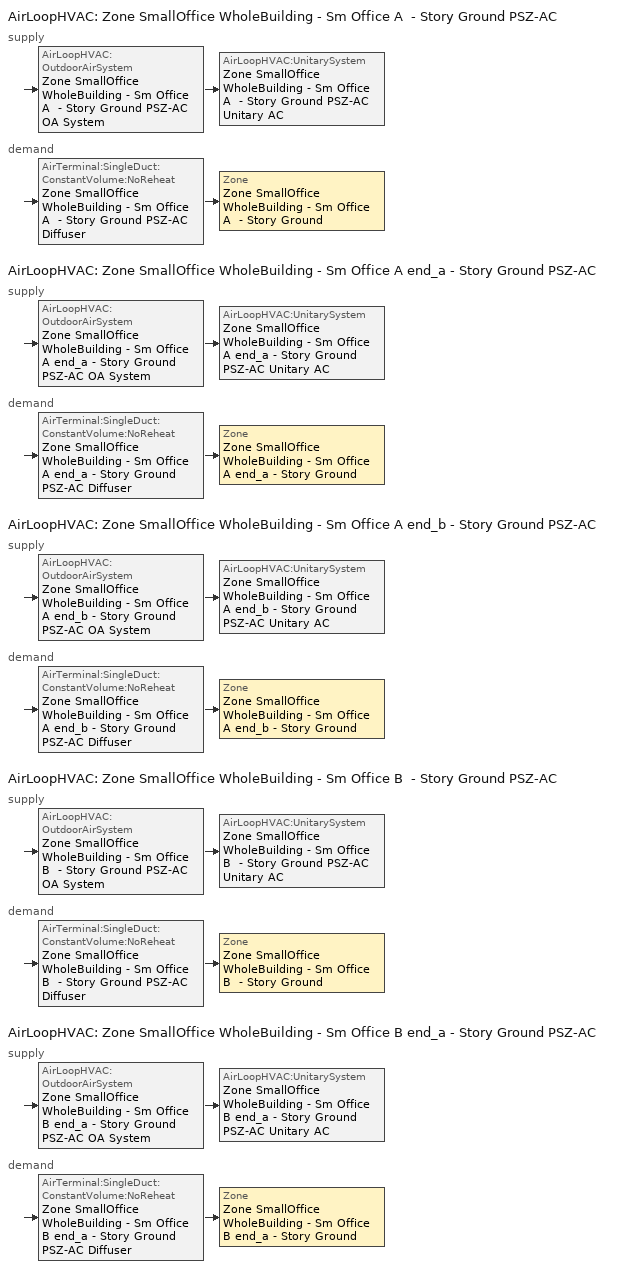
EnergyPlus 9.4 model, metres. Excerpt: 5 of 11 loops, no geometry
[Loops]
AirLoopHVAC 'Zone SmallOffice WholeBuilding - Sm Office A  - Story Ground PSZ-AC'
 supply: AirLoopHVAC:OutdoorAirSystem 'Zone SmallOffice WholeBuilding - Sm Office A  - Story Ground PSZ-AC OA System' > AirLoopHVAC:UnitarySystem 'Zone SmallOffice WholeBuilding - Sm Office A  - Story Ground PSZ-AC Unitary AC'
 demand: AirTerminal:SingleDuct:ConstantVolume:NoReheat 'Zone SmallOffice WholeBuilding - Sm Office A  - Story Ground PSZ-AC Diffuser' > Zone 'Zone SmallOffice WholeBuilding - Sm Office A  - Story Ground'
AirLoopHVAC 'Zone SmallOffice WholeBuilding - Sm Office A end_a - Story Ground PSZ-AC'
 supply: AirLoopHVAC:OutdoorAirSystem 'Zone SmallOffice WholeBuilding - Sm Office A end_a - Story Ground PSZ-AC OA System' > AirLoopHVAC:UnitarySystem 'Zone SmallOffice WholeBuilding - Sm Office A end_a - Story Ground PSZ-AC Unitary AC'
 demand: AirTerminal:SingleDuct:ConstantVolume:NoReheat 'Zone SmallOffice WholeBuilding - Sm Office A end_a - Story Ground PSZ-AC Diffuser' > Zone 'Zone SmallOffice WholeBuilding - Sm Office A end_a - Story Ground'
AirLoopHVAC 'Zone SmallOffice WholeBuilding - Sm Office A end_b - Story Ground PSZ-AC'
 supply: AirLoopHVAC:OutdoorAirSystem 'Zone SmallOffice WholeBuilding - Sm Office A end_b - Story Ground PSZ-AC OA System' > AirLoopHVAC:UnitarySystem 'Zone SmallOffice WholeBuilding - Sm Office A end_b - Story Ground PSZ-AC Unitary AC'
 demand: AirTerminal:SingleDuct:ConstantVolume:NoReheat 'Zone SmallOffice WholeBuilding - Sm Office A end_b - Story Ground PSZ-AC Diffuser' > Zone 'Zone SmallOffice WholeBuilding - Sm Office A end_b - Story Ground'
AirLoopHVAC 'Zone SmallOffice WholeBuilding - Sm Office B  - Story Ground PSZ-AC'
 supply: AirLoopHVAC:OutdoorAirSystem 'Zone SmallOffice WholeBuilding - Sm Office B  - Story Ground PSZ-AC OA System' > AirLoopHVAC:UnitarySystem 'Zone SmallOffice WholeBuilding - Sm Office B  - Story Ground PSZ-AC Unitary AC'
 demand: AirTerminal:SingleDuct:ConstantVolume:NoReheat 'Zone SmallOffice WholeBuilding - Sm Office B  - Story Ground PSZ-AC Diffuser' > Zone 'Zone SmallOffice WholeBuilding - Sm Office B  - Story Ground'
AirLoopHVAC 'Zone SmallOffice WholeBuilding - Sm Office B end_a - Story Ground PSZ-AC'
 supply: AirLoopHVAC:OutdoorAirSystem 'Zone SmallOffice WholeBuilding - Sm Office B end_a - Story Ground PSZ-AC OA System' > AirLoopHVAC:UnitarySystem 'Zone SmallOffice WholeBuilding - Sm Office B end_a - Story Ground PSZ-AC Unitary AC'
 demand: AirTerminal:SingleDuct:ConstantVolume:NoReheat 'Zone SmallOffice WholeBuilding - Sm Office B end_a - Story Ground PSZ-AC Diffuser' > Zone 'Zone SmallOffice WholeBuilding - Sm Office B end_a - Story Ground'
[ZoneControl:Thermostat] Temperature Difference Between Cutout And Setpoint {deltaC}=0
Name | Zone or ZoneList | Control Type Schedule | Control 1
Zone SmallOffice WholeBuilding - Sm Office A  - Story Ground Thermostat | Zone SmallOffice WholeBuilding - Sm Office A  - Story Ground | Zone SmallOffice WholeBuilding - Sm Office A  - Story Ground Thermostat Schedule | SmallOffice WholeBuilding - Sm Office - 90.1-2007 Thermostat 4
Zone SmallOffice WholeBuilding - Sm Office A end_a - Story Ground Thermostat | Zone SmallOffice WholeBuilding - Sm Office A end_a - Story Ground | Zone SmallOffice WholeBuilding - Sm Office A end_a - Story Ground Thermostat Schedule | SmallOffice WholeBuilding - Sm Office - 90.1-2007 Thermostat 8
Zone SmallOffice WholeBuilding - Sm Office A end_b - Story Ground Thermostat | Zone SmallOffice WholeBuilding - Sm Office A end_b - Story Ground | Zone SmallOffice WholeBuilding - Sm Office A end_b - Story Ground Thermostat Schedule | SmallOffice WholeBuilding - Sm Office - 90.1-2007 Thermostat 3
Zone SmallOffice WholeBuilding - Sm Office B  - Story Ground Thermostat | Zone SmallOffice WholeBuilding - Sm Office B  - Story Ground | Zone SmallOffice WholeBuilding - Sm Office B  - Story Ground Thermostat Schedule | SmallOffice WholeBuilding - Sm Office - 90.1-2007 Thermostat 2
Zone SmallOffice WholeBuilding - Sm Office B end_a - Story Ground Thermostat | Zone SmallOffice WholeBuilding - Sm Office B end_a - Story Ground | Zone SmallOffice WholeBuilding - Sm Office B end_a - Story Ground Thermostat Schedule | SmallOffice WholeBuilding - Sm Office - 90.1-2007 Thermostat 7
[ThermostatSetpoint:DualSetpoint] Heating Setpoint Temperature Schedule=OfficeSmall HTGSETP_SCH_NO_OPTIMUM; Cooling Setpoint Temperature Schedule=OfficeSmall CLGSETP_SCH_NO_OPTIMUM
SmallOffice WholeBuilding - Sm Office - 90.1-2007 Thermostat 4; SmallOffice WholeBuilding - Sm Office - 90.1-2007 Thermostat 8; SmallOffice WholeBuilding - Sm Office - 90.1-2007 Thermostat 3; SmallOffice WholeBuilding - Sm Office - 90.1-2007 Thermostat 2; SmallOffice WholeBuilding - Sm Office - 90.1-2007 Thermostat 7
[AirTerminal:SingleDuct:ConstantVolume:NoReheat] Availability Schedule=Always On Discrete; Maximum Air Flow Rate {m3/s}=AutoSize
Zone SmallOffice WholeBuilding - Sm Office A  - Story Ground PSZ-AC Diffuser; Zone SmallOffice WholeBuilding - Sm Office A end_a - Story Ground PSZ-AC Diffuser; Zone SmallOffice WholeBuilding - Sm Office A end_b - Story Ground PSZ-AC Diffuser; Zone SmallOffice WholeBuilding - Sm Office B  - Story Ground PSZ-AC Diffuser; Zone SmallOffice WholeBuilding - Sm Office B end_a - Story Ground PSZ-AC Diffuser
[Zone equipment]
Zone SmallOffice WholeBuilding - Sm Office A  - Story Ground: Zone SmallOffice WholeBuilding - Sm Office A  - Story Ground PSZ-AC Diffuser
Zone SmallOffice WholeBuilding - Sm Office A end_a - Story Ground: Zone SmallOffice WholeBuilding - Sm Office A end_a - Story Ground PSZ-AC Diffuser
Zone SmallOffice WholeBuilding - Sm Office A end_b - Story Ground: Zone SmallOffice WholeBuilding - Sm Office A end_b - Story Ground PSZ-AC Diffuser
Zone SmallOffice WholeBuilding - Sm Office B  - Story Ground: Zone SmallOffice WholeBuilding - Sm Office B  - Story Ground PSZ-AC Diffuser
Zone SmallOffice WholeBuilding - Sm Office B end_a - Story Ground: Zone SmallOffice WholeBuilding - Sm Office B end_a - Story Ground PSZ-AC Diffuser
[Sizing:Zone] Zone Cooling Design Supply Air Temperature Input Method=SupplyAirTemperature; Zone Cooling Design Supply Air Temperature {C}=12.7778; Zone Cooling Design Supply Air Temperature Difference {deltaC}=11.11; Zone Heating Design Supply Air Temperature Input Method=SupplyAirTemperature; Zone Heating Design Supply Air Temperature {C}=50; Zone Heating Design Supply Air Temperature Difference {deltaC}=11.11; Zone Cooling Design Supply Air Humidity Ratio {kgWater/kgDryAir}=0.0085; Zone Heating Design Supply Air Humidity Ratio {kgWater/kgDryAir}=0.008; Design Specification Outdoor Air Object=SmallOffice WholeBuilding - Sm Office Ventilation; Cooling Design Air Flow Method=DesignDay; Cooling Design Air Flow Rate {m3/s}=0; Cooling Minimum Air Flow per Zone Floor Area {m3/s-m2}=0.000762; Cooling Minimum Air Flow {m3/s}=0; Cooling Minimum Air Flow Fraction=0; Heating Design Air Flow Method=DesignDay; Heating Design Air Flow Rate {m3/s}=0; Heating Maximum Air Flow per Zone Floor Area {m3/s-m2}=0.002032; Heating Maximum Air Flow {m3/s}=0.141576; Heating Maximum Air Flow Fraction=0.3; Account for Dedicated Outdoor Air System=No
Zone SmallOffice WholeBuilding - Sm Office A  - Story Ground; Zone SmallOffice WholeBuilding - Sm Office A end_a - Story Ground; Zone SmallOffice WholeBuilding - Sm Office A end_b - Story Ground; Zone SmallOffice WholeBuilding - Sm Office B  - Story Ground; Zone SmallOffice WholeBuilding - Sm Office B end_a - Story Ground
[Controller:MechanicalVentilation] Availability Schedule=Always On Discrete; Demand Controlled Ventilation=No; System Outdoor Air Method=ZoneSum; Design Specification Outdoor Air Object Name 1=SmallOffice WholeBuilding - Sm Office Ventilation
Name | Zone or ZoneList Name 1
Controller Mechanical Ventilation 6 | Zone SmallOffice WholeBuilding - Sm Office A  - Story Ground
Controller Mechanical Ventilation 9 | Zone SmallOffice WholeBuilding - Sm Office A end_a - Story Ground
Controller Mechanical Ventilation 2 | Zone SmallOffice WholeBuilding - Sm Office A end_b - Story Ground
Controller Mechanical Ventilation 4 | Zone SmallOffice WholeBuilding - Sm Office B  - Story Ground
Controller Mechanical Ventilation 8 | Zone SmallOffice WholeBuilding - Sm Office B end_a - Story Ground
[DesignSpecification:OutdoorAir]
SmallOffice WholeBuilding - Sm Office Ventilation: Outdoor Air Method=Sum; Outdoor Air Flow per Person {m3/s-person}=0; Outdoor Air Flow per Zone Floor Area {m3/s-m2}=0.000508; Outdoor Air Flow per Zone {m3/s}=0; Outdoor Air Flow Air Changes per Hour {1/hr}=0
[AirLoopHVAC] Design Supply Air Flow Rate {m3/s}=AutoSize; Design Return Air Flow Fraction of Supply Air Flow=1
Zone SmallOffice WholeBuilding - Sm Office A  - Story Ground PSZ-AC; Zone SmallOffice WholeBuilding - Sm Office A end_a - Story Ground PSZ-AC; Zone SmallOffice WholeBuilding - Sm Office A end_b - Story Ground PSZ-AC; Zone SmallOffice WholeBuilding - Sm Office B  - Story Ground PSZ-AC; Zone SmallOffice WholeBuilding - Sm Office B end_a - Story Ground PSZ-AC
[Sizing:System] Type of Load to Size On=Sensible; Design Outdoor Air Flow Rate {m3/s}=Autosize; Central Heating Maximum System Air Flow Ratio=1; Preheat Design Temperature {C}=7.22222; Preheat Design Humidity Ratio {kgWater/kgDryAir}=0.008; Precool Design Temperature {C}=12.7778; Precool Design Humidity Ratio {kgWater/kgDryAir}=0.008; Central Cooling Design Supply Air Temperature {C}=12.7778; Central Heating Design Supply Air Temperature {C}=50; Type of Zone Sum to Use=Coincident; 100% Outdoor Air in Cooling=No; 100% Outdoor Air in Heating=No; Central Cooling Design Supply Air Humidity Ratio {kgWater/kgDryAir}=0.0085; Central Heating Design Supply Air Humidity Ratio {kgWater/kgDryAir}=0.008; Cooling Supply Air Flow Rate Method=DesignDay; Cooling Supply Air Flow Rate {m3/s}=0; Cooling Supply Air Flow Rate Per Floor Area {m3/s-m2}=0.00996765; Cooling Fraction of Autosized Cooling Supply Air Flow Rate=1; Cooling Supply Air Flow Rate Per Unit Cooling Capacity {m3/s-W}=3.94755e-05; Heating Supply Air Flow Rate Method=DesignDay; Heating Supply Air Flow Rate {m3/s}=0; Heating Supply Air Flow Rate Per Floor Area {m3/s-m2}=0.00996765; Heating Fraction of Autosized Heating Supply Air Flow Rate=1; Heating Fraction of Autosized Cooling Supply Air Flow Rate=1; Heating Supply Air Flow Rate Per Unit Heating Capacity {m3/s-W}=3.15882e-05; System Outdoor Air Method=ZoneSum; Zone Maximum Outdoor Air Fraction=1; Cooling Design Capacity Method=CoolingDesignCapacity; Cooling Design Capacity {W}=Autosize; Cooling Design Capacity Per Floor Area {W/m2}=234.7; Fraction of Autosized Cooling Design Capacity=1; Heating Design Capacity Method=HeatingDesignCapacity; Heating Design Capacity {W}=Autosize; Heating Design Capacity Per Floor Area {W/m2}=157; Fraction of Autosized Heating Design Capacity=1; Central Cooling Capacity Control Method=OnOff
Zone SmallOffice WholeBuilding - Sm Office A  - Story Ground PSZ-AC; Zone SmallOffice WholeBuilding - Sm Office A end_a - Story Ground PSZ-AC; Zone SmallOffice WholeBuilding - Sm Office A end_b - Story Ground PSZ-AC; Zone SmallOffice WholeBuilding - Sm Office B  - Story Ground PSZ-AC; Zone SmallOffice WholeBuilding - Sm Office B end_a - Story Ground PSZ-AC
[Controller:OutdoorAir] Minimum Outdoor Air Flow Rate {m3/s}=Autosize; Maximum Outdoor Air Flow Rate {m3/s}=Autosize; Economizer Control Type=NoEconomizer; Economizer Control Action Type=ModulateFlow; Economizer Maximum Limit Dry-Bulb Temperature {C}=28; Economizer Maximum Limit Enthalpy {J/kg}=64000; Lockout Type=LockoutWithCompressor; Minimum Limit Type=FixedMinimum; Minimum Outdoor Air Schedule=Always On Discrete; High Humidity Control=No; Control High Indoor Humidity Based on Outdoor Humidity Ratio=Yes; Heat Recovery Bypass Control Type=BypassWhenWithinEconomizerLimits
Name | Mechanical Ventilation Controller
Zone SmallOffice WholeBuilding - Sm Office A  - Story Ground PSZ-AC OA System Controller | Controller Mechanical Ventilation 6
Zone SmallOffice WholeBuilding - Sm Office A end_a - Story Ground PSZ-AC OA System Controller | Controller Mechanical Ventilation 9
Zone SmallOffice WholeBuilding - Sm Office A end_b - Story Ground PSZ-AC OA System Controller | Controller Mechanical Ventilation 2
Zone SmallOffice WholeBuilding - Sm Office B  - Story Ground PSZ-AC OA System Controller | Controller Mechanical Ventilation 4
Zone SmallOffice WholeBuilding - Sm Office B end_a - Story Ground PSZ-AC OA System Controller | Controller Mechanical Ventilation 8
[SetpointManager:MixedAir] Control Variable=Temperature
Name | Setpoint Node or NodeList
Zone SmallOffice WholeBuilding - Sm Office A  - Story Ground PSZ-AC Mixed Air Node OS Default SPM | Zone SmallOffice WholeBuilding - Sm Office A  - Story Ground PSZ-AC Mixed Air Node
Zone SmallOffice WholeBuilding - Sm Office A end_a - Story Ground PSZ-AC Mixed Air Node OS Default SPM | Zone SmallOffice WholeBuilding - Sm Office A end_a - Story Ground PSZ-AC Mixed Air Node
Zone SmallOffice WholeBuilding - Sm Office A end_b - Story Ground PSZ-AC Mixed Air Node OS Default SPM | Zone SmallOffice WholeBuilding - Sm Office A end_b - Story Ground PSZ-AC Mixed Air Node
Zone SmallOffice WholeBuilding - Sm Office B  - Story Ground PSZ-AC Mixed Air Node OS Default SPM | Zone SmallOffice WholeBuilding - Sm Office B  - Story Ground PSZ-AC Mixed Air Node
Zone SmallOffice WholeBuilding - Sm Office B end_a - Story Ground PSZ-AC Mixed Air Node OS Default SPM | Zone SmallOffice WholeBuilding - Sm Office B end_a - Story Ground PSZ-AC Mixed Air Node
[AirLoopHVAC:UnitarySystem] Control Type=Load; Dehumidification Control Type=None; Availability Schedule=Always On Discrete; Fan Placement=DrawThrough; DX Heating Coil Sizing Ratio=1; Use DOAS DX Cooling Coil=No; Minimum Supply Air Temperature {C}=2; Latent Load Control=SensibleOnlyLoadControl; Cooling Supply Air Flow Rate {m3/s}=Autosize; Heating Supply Air Flow Rate {m3/s}=Autosize; No Load Supply Air Flow Rate {m3/s}=Autosize; Maximum Supply Air Temperature {C}=80; Maximum Outdoor Dry-Bulb Temperature for Supplemental Heater Operation {C}=21; Maximum Cycling Rate {cycles/hr}=2.5; Heat Pump Time Constant {s}=60; Fraction of On-Cycle Power Use=0.01; Heat Pump Fan Delay Time {s}=60; Ancillary On-Cycle Electric Power {W}=0; Ancillary Off-Cycle Electric Power {W}=0
Name | Controlling Zone or Thermostat Location | Supply Fan | Supply Air Fan Operating Mode Schedule | Heating Coil | Cooling Coil | Supplemental Heating Coil
Zone SmallOffice WholeBuilding - Sm Office A  - Story Ground PSZ-AC Unitary AC | Zone SmallOffice WholeBuilding - Sm Office A  - Story Ground | Zone SmallOffice WholeBuilding - Sm Office A  - Story Ground PSZ-AC Fan | Zone SmallOffice WholeBuilding - Sm Office A  - Story Ground PSZ-AC Occ Sch | Zone SmallOffice WholeBuilding - Sm Office A  - Story Ground PSZ-AC Gas Htg Coil | Zone SmallOffice WholeBuilding - Sm Office A  - Story Ground PSZ-AC 1spd DX AC Clg Coil 80kBtu/hr 10.1EER | Zone SmallOffice WholeBuilding - Sm Office A  - Story Ground PSZ-AC Electric Backup Htg Coil
Zone SmallOffice WholeBuilding - Sm Office A end_a - Story Ground PSZ-AC Unitary AC | Zone SmallOffice WholeBuilding - Sm Office A end_a - Story Ground | Zone SmallOffice WholeBuilding - Sm Office A end_a - Story Ground PSZ-AC Fan | Zone SmallOffice WholeBuilding - Sm Office A end_a - Story Ground PSZ-AC Occ Sch | Zone SmallOffice WholeBuilding - Sm Office A end_a - Story Ground PSZ-AC Gas Htg Coil | Zone SmallOffice WholeBuilding - Sm Office A end_a - Story Ground PSZ-AC 1spd DX AC Clg Coil 4kBtu/hr 13.0SEER | Zone SmallOffice WholeBuilding - Sm Office A end_a - Story Ground PSZ-AC Electric Backup Htg Coil
Zone SmallOffice WholeBuilding - Sm Office A end_b - Story Ground PSZ-AC Unitary AC | Zone SmallOffice WholeBuilding - Sm Office A end_b - Story Ground | Zone SmallOffice WholeBuilding - Sm Office A end_b - Story Ground PSZ-AC Fan | Zone SmallOffice WholeBuilding - Sm Office A end_b - Story Ground PSZ-AC Occ Sch | Zone SmallOffice WholeBuilding - Sm Office A end_b - Story Ground PSZ-AC Gas Htg Coil | Zone SmallOffice WholeBuilding - Sm Office A end_b - Story Ground PSZ-AC 1spd DX AC Clg Coil 3kBtu/hr 13.0SEER | Zone SmallOffice WholeBuilding - Sm Office A end_b - Story Ground PSZ-AC Electric Backup Htg Coil
Zone SmallOffice WholeBuilding - Sm Office B  - Story Ground PSZ-AC Unitary AC | Zone SmallOffice WholeBuilding - Sm Office B  - Story Ground | Zone SmallOffice WholeBuilding - Sm Office B  - Story Ground PSZ-AC Fan | Zone SmallOffice WholeBuilding - Sm Office B  - Story Ground PSZ-AC Occ Sch | Zone SmallOffice WholeBuilding - Sm Office B  - Story Ground PSZ-AC Gas Htg Coil | Zone SmallOffice WholeBuilding - Sm Office B  - Story Ground PSZ-AC 1spd DX AC Clg Coil 833kBtu/hr 9.0EER | Zone SmallOffice WholeBuilding - Sm Office B  - Story Ground PSZ-AC Electric Backup Htg Coil
Zone SmallOffice WholeBuilding - Sm Office B end_a - Story Ground PSZ-AC Unitary AC | Zone SmallOffice WholeBuilding - Sm Office B end_a - Story Ground | Zone SmallOffice WholeBuilding - Sm Office B end_a - Story Ground PSZ-AC Fan | Zone SmallOffice WholeBuilding - Sm Office B end_a - Story Ground PSZ-AC Occ Sch | Zone SmallOffice WholeBuilding - Sm Office B end_a - Story Ground PSZ-AC Gas Htg Coil | Zone SmallOffice WholeBuilding - Sm Office B end_a - Story Ground PSZ-AC 1spd DX AC Clg Coil 62kBtu/hr 13.0SEER | Zone SmallOffice WholeBuilding - Sm Office B end_a - Story Ground PSZ-AC Electric Backup Htg Coil
[Fan:OnOff] Availability Schedule=Always On Discrete; Maximum Flow Rate {m3/s}=Autosize; Motor In Airstream Fraction=1
Name | Fan Total Efficiency | Pressure Rise {Pa} | Motor Efficiency | Fan Power Ratio Function of Speed Ratio Curve | Fan Efficiency Ratio Function of Speed Ratio Curve
Zone SmallOffice WholeBuilding - Sm Office A  - Story Ground PSZ-AC Fan | 0.546 | 622.722 | 0.84 | Fan On Off Power Curve 5 | Fan On Off Efficiency Curve 5
Zone SmallOffice WholeBuilding - Sm Office A end_a - Story Ground PSZ-AC Fan | 0.53625 | 622.722 | 0.825 | Fan On Off Power Curve 8 | Fan On Off Efficiency Curve 8
Zone SmallOffice WholeBuilding - Sm Office A end_b - Story Ground PSZ-AC Fan | 0.53625 | 622.722 | 0.825 | Fan On Off Power Curve 1 | Fan On Off Efficiency Curve 1
Zone SmallOffice WholeBuilding - Sm Office B  - Story Ground PSZ-AC Fan | 0.6006 | 1018.77 | 0.924 | Fan On Off Power Curve 3 | Fan On Off Efficiency Curve 3
Zone SmallOffice WholeBuilding - Sm Office B end_a - Story Ground PSZ-AC Fan | 0.546 | 622.722 | 0.84 | Fan On Off Power Curve 7 | Fan On Off Efficiency Curve 7
[Coil:Heating:Fuel] Availability Schedule=Always On Discrete; Fuel Type=NaturalGas; Burner Efficiency=0.8; Nominal Capacity {W}=AutoSize; Parasitic Electric Load {W}=0; Parasitic Fuel Load {W}=0
Zone SmallOffice WholeBuilding - Sm Office A  - Story Ground PSZ-AC Gas Htg Coil; Zone SmallOffice WholeBuilding - Sm Office A end_a - Story Ground PSZ-AC Gas Htg Coil; Zone SmallOffice WholeBuilding - Sm Office A end_b - Story Ground PSZ-AC Gas Htg Coil; Zone SmallOffice WholeBuilding - Sm Office B  - Story Ground PSZ-AC Gas Htg Coil; Zone SmallOffice WholeBuilding - Sm Office B end_a - Story Ground PSZ-AC Gas Htg Coil
[Coil:Cooling:DX:SingleSpeed] Availability Schedule=Always On Discrete; Gross Rated Total Cooling Capacity {W}=Autosize; Gross Rated Sensible Heat Ratio=Autosize; Rated Air Flow Rate {m3/s}=Autosize; Rated Evaporator Fan Power Per Volume Flow Rate {W/(m3/s)}=773.3; Total Cooling Capacity Function of Temperature Curve=CoilClgDXQRatio_fTwbToadbSI; Total Cooling Capacity Function of Flow Fraction Curve=CoilClgDXSnglQRatio_fCFMRatio; Energy Input Ratio Function of Temperature Curve=CoilClgDXEIRRatio_fTwbToadbSI; Energy Input Ratio Function of Flow Fraction Curve=CoilClgDXSnglEIRRatio_fCFMRatio; Part Load Fraction Correlation Curve=CoilClgDXEIRRatio_fQFrac; Minimum Outdoor Dry-Bulb Temperature for Compressor Operation {C}=-25; Condenser Type=AirCooled; Evaporative Condenser Effectiveness=0; Evaporative Condenser Air Flow Rate {m3/s}=Autosize; Evaporative Condenser Pump Rated Power Consumption {W}=Autosize; Crankcase Heater Capacity {W}=0; Maximum Outdoor Dry-Bulb Temperature for Crankcase Heater Operation {C}=0; Basin Heater Capacity {W/K}=0; Basin Heater Setpoint Temperature {C}=10
Name | Gross Rated Cooling COP {W/W}
Zone SmallOffice WholeBuilding - Sm Office A  - Story Ground PSZ-AC 1spd DX AC Clg Coil 80kBtu/hr 10.1EER | 3.49917
Zone SmallOffice WholeBuilding - Sm Office A end_a - Story Ground PSZ-AC 1spd DX AC Clg Coil 4kBtu/hr 13.0SEER; Zone SmallOffice WholeBuilding - Sm Office A end_b - Story Ground PSZ-AC 1spd DX AC Clg Coil 3kBtu/hr 13.0SEER; Zone SmallOffice WholeBuilding - Sm Office B end_a - Story Ground PSZ-AC 1spd DX AC Clg Coil 62kBtu/hr 13.0SEER | 3.91157
Zone SmallOffice WholeBuilding - Sm Office B  - Story Ground PSZ-AC 1spd DX AC Clg Coil 833kBtu/hr 9.0EER | 3.13293
[Coil:Heating:Electric] Availability Schedule=Always On Discrete; Efficiency=1; Nominal Capacity {W}=Autosize
Zone SmallOffice WholeBuilding - Sm Office A  - Story Ground PSZ-AC Electric Backup Htg Coil; Zone SmallOffice WholeBuilding - Sm Office A end_a - Story Ground PSZ-AC Electric Backup Htg Coil; Zone SmallOffice WholeBuilding - Sm Office A end_b - Story Ground PSZ-AC Electric Backup Htg Coil; Zone SmallOffice WholeBuilding - Sm Office B  - Story Ground PSZ-AC Electric Backup Htg Coil; Zone SmallOffice WholeBuilding - Sm Office B end_a - Story Ground PSZ-AC Electric Backup Htg Coil
[SetpointManager:SingleZone:Reheat] Control Variable=Temperature; Minimum Supply Air Temperature {C}=12.7778; Maximum Supply Air Temperature {C}=50
Name | Control Zone | Setpoint Node or NodeList
Zone SmallOffice WholeBuilding - Sm Office A  - Story Ground Setpoint Manager SZ Reheat | Zone SmallOffice WholeBuilding - Sm Office A  - Story Ground | Zone SmallOffice WholeBuilding - Sm Office A  - Story Ground PSZ-AC Supply Outlet Node
Zone SmallOffice WholeBuilding - Sm Office A end_a - Story Ground Setpoint Manager SZ Reheat | Zone SmallOffice WholeBuilding - Sm Office A end_a - Story Ground | Zone SmallOffice WholeBuilding - Sm Office A end_a - Story Ground PSZ-AC Supply Outlet Node
Zone SmallOffice WholeBuilding - Sm Office A end_b - Story Ground Setpoint Manager SZ Reheat | Zone SmallOffice WholeBuilding - Sm Office A end_b - Story Ground | Zone SmallOffice WholeBuilding - Sm Office A end_b - Story Ground PSZ-AC Supply Outlet Node
Zone SmallOffice WholeBuilding - Sm Office B  - Story Ground Setpoint Manager SZ Reheat | Zone SmallOffice WholeBuilding - Sm Office B  - Story Ground | Zone SmallOffice WholeBuilding - Sm Office B  - Story Ground PSZ-AC Supply Outlet Node
Zone SmallOffice WholeBuilding - Sm Office B end_a - Story Ground Setpoint Manager SZ Reheat | Zone SmallOffice WholeBuilding - Sm Office B end_a - Story Ground | Zone SmallOffice WholeBuilding - Sm Office B end_a - Story Ground PSZ-AC Supply Outlet Node
[Schedule:Compact]
Zone SmallOffice WholeBuilding - Sm Office A  - Story Ground Thermostat Schedule; Zone SmallOffice WholeBuilding - Sm Office A end_a - Story Ground Thermostat Schedule; Zone SmallOffice WholeBuilding - Sm Office A end_b - Story Ground Thermostat Schedule; Zone SmallOffice WholeBuilding - Sm Office B  - Story Ground Thermostat Schedule; Zone SmallOffice WholeBuilding - Sm Office B end_a - Story Ground Thermostat Schedule: Through: 12/31, For: AllDays, Until: 24:00, 4
[Schedule:Day:Interval]
OfficeSmall HTGSETP_SCH_NO_OPTIMUM Wkdy Day: No, 06:00, 15.56, 19:00, 21.11, 24:00, 15.56
OfficeSmall HTGSETP_SCH_NO_OPTIMUM Default; OfficeSmall HTGSETP_SCH_NO_OPTIMUM Summer Design Day: No, 24:00, 15.56
OfficeSmall HTGSETP_SCH_NO_OPTIMUM Winter Design Day: No, 24:00, 21.11
OfficeSmall CLGSETP_SCH_NO_OPTIMUM Wkdy Day: No, 06:00, 29.44, 18:00, 23.89, 24:00, 29.44
OfficeSmall CLGSETP_SCH_NO_OPTIMUM Default; OfficeSmall CLGSETP_SCH_NO_OPTIMUM Winter Design Day: No, 24:00, 29.44
OfficeSmall CLGSETP_SCH_NO_OPTIMUM Summer Design Day: No, 24:00, 23.89
Zone SmallOffice WholeBuilding - Sm Office A  - Story Ground PSZ-AC Occ Sch Default; Zone SmallOffice WholeBuilding - Sm Office A end_a - Story Ground PSZ-AC Occ Sch Default; Zone SmallOffice WholeBuilding - Sm Office A end_b - Story Ground PSZ-AC Occ Sch Default; Zone SmallOffice WholeBuilding - Sm Office B  - Story Ground PSZ-AC Occ Sch Default; Zone SmallOffice WholeBuilding - Sm Office B end_a - Story Ground PSZ-AC Occ Sch Default: No, 08:09, 1, 22:50, 0, 24:00, 1
Zone SmallOffice WholeBuilding - Sm Office A  - Story Ground PSZ-AC Occ Sch Summer Design Day; Zone SmallOffice WholeBuilding - Sm Office A  - Story Ground PSZ-AC Occ Sch Winter Design Day; Zone SmallOffice WholeBuilding - Sm Office A end_a - Story Ground PSZ-AC Occ Sch Summer Design Day; Zone SmallOffice WholeBuilding - Sm Office A end_a - Story Ground PSZ-AC Occ Sch Winter Design Day; Zone SmallOffice WholeBuilding - Sm Office A end_b - Story Ground PSZ-AC Occ Sch Summer Design Day; Zone SmallOffice WholeBuilding - Sm Office A end_b - Story Ground PSZ-AC Occ Sch Winter Design Day; Zone SmallOffice WholeBuilding - Sm Office B  - Story Ground PSZ-AC Occ Sch Summer Design Day; Zone SmallOffice WholeBuilding - Sm Office B  - Story Ground PSZ-AC Occ Sch Winter Design Day; Zone SmallOffice WholeBuilding - Sm Office B end_a - Story Ground PSZ-AC Occ Sch Summer Design Day; Zone SmallOffice WholeBuilding - Sm Office B end_a - Story Ground PSZ-AC Occ Sch Winter Design Day: No, 24:00, 1
Zone SmallOffice WholeBuilding - Sm Office A  - Story Ground PSZ-AC Occ Sch Sunday; Zone SmallOffice WholeBuilding - Sm Office A end_a - Story Ground PSZ-AC Occ Sch Sunday; Zone SmallOffice WholeBuilding - Sm Office A end_b - Story Ground PSZ-AC Occ Sch Sunday; Zone SmallOffice WholeBuilding - Sm Office B  - Story Ground PSZ-AC Occ Sch Sunday; Zone SmallOffice WholeBuilding - Sm Office B end_a - Story Ground PSZ-AC Occ Sch Sunday: No, 24:00, 0
[Schedule:Week:Daily]
OfficeSmall HTGSETP_SCH_NO_OPTIMUM Week Rule - Jan1-Jan5: OfficeSmall HTGSETP_SCH_NO_OPTIMUM Wkdy Day, OfficeSmall HTGSETP_SCH_NO_OPTIMUM Wkdy Day, OfficeSmall HTGSETP_SCH_NO_OPTIMUM Wkdy Day, OfficeSmall HTGSETP_SCH_NO_OPTIMUM Wkdy Day, OfficeSmall HTGSETP_SCH_NO_OPTIMUM Wkdy Day, OfficeSmall HTGSETP_SCH_NO_OPTIMUM Wkdy Day, OfficeSmall HTGSETP_SCH_NO_OPTIMUM Default, OfficeSmall HTGSETP_SCH_NO_OPTIMUM Default, OfficeSmall HTGSETP_SCH_NO_OPTIMUM Summer Design Day, OfficeSmall HTGSETP_SCH_NO_OPTIMUM Winter Design Day, OfficeSmall HTGSETP_SCH_NO_OPTIMUM Default, OfficeSmall HTGSETP_SCH_NO_OPTIMUM Default
OfficeSmall HTGSETP_SCH_NO_OPTIMUM Week Rule - Jan6-Dec31: OfficeSmall HTGSETP_SCH_NO_OPTIMUM Default, OfficeSmall HTGSETP_SCH_NO_OPTIMUM Wkdy Day, OfficeSmall HTGSETP_SCH_NO_OPTIMUM Wkdy Day, OfficeSmall HTGSETP_SCH_NO_OPTIMUM Wkdy Day, OfficeSmall HTGSETP_SCH_NO_OPTIMUM Wkdy Day, OfficeSmall HTGSETP_SCH_NO_OPTIMUM Wkdy Day, OfficeSmall HTGSETP_SCH_NO_OPTIMUM Default, OfficeSmall HTGSETP_SCH_NO_OPTIMUM Default, OfficeSmall HTGSETP_SCH_NO_OPTIMUM Summer Design Day, OfficeSmall HTGSETP_SCH_NO_OPTIMUM Winter Design Day, OfficeSmall HTGSETP_SCH_NO_OPTIMUM Default, OfficeSmall HTGSETP_SCH_NO_OPTIMUM Default
OfficeSmall CLGSETP_SCH_NO_OPTIMUM Week Rule - Jan1-Jan5: OfficeSmall CLGSETP_SCH_NO_OPTIMUM Wkdy Day, OfficeSmall CLGSETP_SCH_NO_OPTIMUM Wkdy Day, OfficeSmall CLGSETP_SCH_NO_OPTIMUM Wkdy Day, OfficeSmall CLGSETP_SCH_NO_OPTIMUM Wkdy Day, OfficeSmall CLGSETP_SCH_NO_OPTIMUM Wkdy Day, OfficeSmall CLGSETP_SCH_NO_OPTIMUM Wkdy Day, OfficeSmall CLGSETP_SCH_NO_OPTIMUM Default, OfficeSmall CLGSETP_SCH_NO_OPTIMUM Default, OfficeSmall CLGSETP_SCH_NO_OPTIMUM Summer Design Day, OfficeSmall CLGSETP_SCH_NO_OPTIMUM Winter Design Day, OfficeSmall CLGSETP_SCH_NO_OPTIMUM Default, OfficeSmall CLGSETP_SCH_NO_OPTIMUM Default
OfficeSmall CLGSETP_SCH_NO_OPTIMUM Week Rule - Jan6-Dec31: OfficeSmall CLGSETP_SCH_NO_OPTIMUM Default, OfficeSmall CLGSETP_SCH_NO_OPTIMUM Wkdy Day, OfficeSmall CLGSETP_SCH_NO_OPTIMUM Wkdy Day, OfficeSmall CLGSETP_SCH_NO_OPTIMUM Wkdy Day, OfficeSmall CLGSETP_SCH_NO_OPTIMUM Wkdy Day, OfficeSmall CLGSETP_SCH_NO_OPTIMUM Wkdy Day, OfficeSmall CLGSETP_SCH_NO_OPTIMUM Default, OfficeSmall CLGSETP_SCH_NO_OPTIMUM Default, OfficeSmall CLGSETP_SCH_NO_OPTIMUM Summer Design Day, OfficeSmall CLGSETP_SCH_NO_OPTIMUM Winter Design Day, OfficeSmall CLGSETP_SCH_NO_OPTIMUM Default, OfficeSmall CLGSETP_SCH_NO_OPTIMUM Default
Zone SmallOffice WholeBuilding - Sm Office A  - Story Ground PSZ-AC Occ Sch Week Rule - Jan1-Jan5: Zone SmallOffice WholeBuilding - Sm Office A  - Story Ground PSZ-AC Occ Sch Default, Zone SmallOffice WholeBuilding - Sm Office A  - Story Ground PSZ-AC Occ Sch Default, Zone SmallOffice WholeBuilding - Sm Office A  - Story Ground PSZ-AC Occ Sch Default, Zone SmallOffice WholeBuilding - Sm Office A  - Story Ground PSZ-AC Occ Sch Default, Zone SmallOffice WholeBuilding - Sm Office A  - Story Ground PSZ-AC Occ Sch Default, Zone SmallOffice WholeBuilding - Sm Office A  - Story Ground PSZ-AC Occ Sch Default, Zone SmallOffice WholeBuilding - Sm Office A  - Story Ground PSZ-AC Occ Sch Sunday, Zone SmallOffice WholeBuilding - Sm Office A  - Story Ground PSZ-AC Occ Sch Default, Zone SmallOffice WholeBuilding - Sm Office A  - Story Ground PSZ-AC Occ Sch Summer Design Day, Zone SmallOffice WholeBuilding - Sm Office A  - Story Ground PSZ-AC Occ Sch Winter Design Day, Zone SmallOffice WholeBuilding - Sm Office A  - Story Ground PSZ-AC Occ Sch Default, Zone SmallOffice WholeBuilding - Sm Office A  - Story Ground PSZ-AC Occ Sch Default
Zone SmallOffice WholeBuilding - Sm Office A  - Story Ground PSZ-AC Occ Sch Week Rule - Jan6-Dec31: Zone SmallOffice WholeBuilding - Sm Office A  - Story Ground PSZ-AC Occ Sch Sunday, Zone SmallOffice WholeBuilding - Sm Office A  - Story Ground PSZ-AC Occ Sch Default, Zone SmallOffice WholeBuilding - Sm Office A  - Story Ground PSZ-AC Occ Sch Default, Zone SmallOffice WholeBuilding - Sm Office A  - Story Ground PSZ-AC Occ Sch Default, Zone SmallOffice WholeBuilding - Sm Office A  - Story Ground PSZ-AC Occ Sch Default, Zone SmallOffice WholeBuilding - Sm Office A  - Story Ground PSZ-AC Occ Sch Default, Zone SmallOffice WholeBuilding - Sm Office A  - Story Ground PSZ-AC Occ Sch Sunday, Zone SmallOffice WholeBuilding - Sm Office A  - Story Ground PSZ-AC Occ Sch Default, Zone SmallOffice WholeBuilding - Sm Office A  - Story Ground PSZ-AC Occ Sch Summer Design Day, Zone SmallOffice WholeBuilding - Sm Office A  - Story Ground PSZ-AC Occ Sch Winter Design Day, Zone SmallOffice WholeBuilding - Sm Office A  - Story Ground PSZ-AC Occ Sch Default, Zone SmallOffice WholeBuilding - Sm Office A  - Story Ground PSZ-AC Occ Sch Default
Zone SmallOffice WholeBuilding - Sm Office A end_a - Story Ground PSZ-AC Occ Sch Week Rule - Jan1-Jan5: Zone SmallOffice WholeBuilding - Sm Office A end_a - Story Ground PSZ-AC Occ Sch Default, Zone SmallOffice WholeBuilding - Sm Office A end_a - Story Ground PSZ-AC Occ Sch Default, Zone SmallOffice WholeBuilding - Sm Office A end_a - Story Ground PSZ-AC Occ Sch Default, Zone SmallOffice WholeBuilding - Sm Office A end_a - Story Ground PSZ-AC Occ Sch Default, Zone SmallOffice WholeBuilding - Sm Office A end_a - Story Ground PSZ-AC Occ Sch Default, Zone SmallOffice WholeBuilding - Sm Office A end_a - Story Ground PSZ-AC Occ Sch Default, Zone SmallOffice WholeBuilding - Sm Office A end_a - Story Ground PSZ-AC Occ Sch Sunday, Zone SmallOffice WholeBuilding - Sm Office A end_a - Story Ground PSZ-AC Occ Sch Default, Zone SmallOffice WholeBuilding - Sm Office A end_a - Story Ground PSZ-AC Occ Sch Summer Design Day, Zone SmallOffice WholeBuilding - Sm Office A end_a - Story Ground PSZ-AC Occ Sch Winter Design Day, Zone SmallOffice WholeBuilding - Sm Office A end_a - Story Ground PSZ-AC Occ Sch Default, Zone SmallOffice WholeBuilding - Sm Office A end_a - Story Ground PSZ-AC Occ Sch Default
Zone SmallOffice WholeBuilding - Sm Office A end_a - Story Ground PSZ-AC Occ Sch Week Rule - Jan6-Dec31: Zone SmallOffice WholeBuilding - Sm Office A end_a - Story Ground PSZ-AC Occ Sch Sunday, Zone SmallOffice WholeBuilding - Sm Office A end_a - Story Ground PSZ-AC Occ Sch Default, Zone SmallOffice WholeBuilding - Sm Office A end_a - Story Ground PSZ-AC Occ Sch Default, Zone SmallOffice WholeBuilding - Sm Office A end_a - Story Ground PSZ-AC Occ Sch Default, Zone SmallOffice WholeBuilding - Sm Office A end_a - Story Ground PSZ-AC Occ Sch Default, Zone SmallOffice WholeBuilding - Sm Office A end_a - Story Ground PSZ-AC Occ Sch Default, Zone SmallOffice WholeBuilding - Sm Office A end_a - Story Ground PSZ-AC Occ Sch Sunday, Zone SmallOffice WholeBuilding - Sm Office A end_a - Story Ground PSZ-AC Occ Sch Default, Zone SmallOffice WholeBuilding - Sm Office A end_a - Story Ground PSZ-AC Occ Sch Summer Design Day, Zone SmallOffice WholeBuilding - Sm Office A end_a - Story Ground PSZ-AC Occ Sch Winter Design Day, Zone SmallOffice WholeBuilding - Sm Office A end_a - Story Ground PSZ-AC Occ Sch Default, Zone SmallOffice WholeBuilding - Sm Office A end_a - Story Ground PSZ-AC Occ Sch Default
Zone SmallOffice WholeBuilding - Sm Office A end_b - Story Ground PSZ-AC Occ Sch Week Rule - Jan1-Jan5: Zone SmallOffice WholeBuilding - Sm Office A end_b - Story Ground PSZ-AC Occ Sch Default, Zone SmallOffice WholeBuilding - Sm Office A end_b - Story Ground PSZ-AC Occ Sch Default, Zone SmallOffice WholeBuilding - Sm Office A end_b - Story Ground PSZ-AC Occ Sch Default, Zone SmallOffice WholeBuilding - Sm Office A end_b - Story Ground PSZ-AC Occ Sch Default, Zone SmallOffice WholeBuilding - Sm Office A end_b - Story Ground PSZ-AC Occ Sch Default, Zone SmallOffice WholeBuilding - Sm Office A end_b - Story Ground PSZ-AC Occ Sch Default, Zone SmallOffice WholeBuilding - Sm Office A end_b - Story Ground PSZ-AC Occ Sch Sunday, Zone SmallOffice WholeBuilding - Sm Office A end_b - Story Ground PSZ-AC Occ Sch Default, Zone SmallOffice WholeBuilding - Sm Office A end_b - Story Ground PSZ-AC Occ Sch Summer Design Day, Zone SmallOffice WholeBuilding - Sm Office A end_b - Story Ground PSZ-AC Occ Sch Winter Design Day, Zone SmallOffice WholeBuilding - Sm Office A end_b - Story Ground PSZ-AC Occ Sch Default, Zone SmallOffice WholeBuilding - Sm Office A end_b - Story Ground PSZ-AC Occ Sch Default
Zone SmallOffice WholeBuilding - Sm Office A end_b - Story Ground PSZ-AC Occ Sch Week Rule - Jan6-Dec31: Zone SmallOffice WholeBuilding - Sm Office A end_b - Story Ground PSZ-AC Occ Sch Sunday, Zone SmallOffice WholeBuilding - Sm Office A end_b - Story Ground PSZ-AC Occ Sch Default, Zone SmallOffice WholeBuilding - Sm Office A end_b - Story Ground PSZ-AC Occ Sch Default, Zone SmallOffice WholeBuilding - Sm Office A end_b - Story Ground PSZ-AC Occ Sch Default, Zone SmallOffice WholeBuilding - Sm Office A end_b - Story Ground PSZ-AC Occ Sch Default, Zone SmallOffice WholeBuilding - Sm Office A end_b - Story Ground PSZ-AC Occ Sch Default, Zone SmallOffice WholeBuilding - Sm Office A end_b - Story Ground PSZ-AC Occ Sch Sunday, Zone SmallOffice WholeBuilding - Sm Office A end_b - Story Ground PSZ-AC Occ Sch Default, Zone SmallOffice WholeBuilding - Sm Office A end_b - Story Ground PSZ-AC Occ Sch Summer Design Day, Zone SmallOffice WholeBuilding - Sm Office A end_b - Story Ground PSZ-AC Occ Sch Winter Design Day, Zone SmallOffice WholeBuilding - Sm Office A end_b - Story Ground PSZ-AC Occ Sch Default, Zone SmallOffice WholeBuilding - Sm Office A end_b - Story Ground PSZ-AC Occ Sch Default
Zone SmallOffice WholeBuilding - Sm Office B  - Story Ground PSZ-AC Occ Sch Week Rule - Jan1-Jan5: Zone SmallOffice WholeBuilding - Sm Office B  - Story Ground PSZ-AC Occ Sch Default, Zone SmallOffice WholeBuilding - Sm Office B  - Story Ground PSZ-AC Occ Sch Default, Zone SmallOffice WholeBuilding - Sm Office B  - Story Ground PSZ-AC Occ Sch Default, Zone SmallOffice WholeBuilding - Sm Office B  - Story Ground PSZ-AC Occ Sch Default, Zone SmallOffice WholeBuilding - Sm Office B  - Story Ground PSZ-AC Occ Sch Default, Zone SmallOffice WholeBuilding - Sm Office B  - Story Ground PSZ-AC Occ Sch Default, Zone SmallOffice WholeBuilding - Sm Office B  - Story Ground PSZ-AC Occ Sch Sunday, Zone SmallOffice WholeBuilding - Sm Office B  - Story Ground PSZ-AC Occ Sch Default, Zone SmallOffice WholeBuilding - Sm Office B  - Story Ground PSZ-AC Occ Sch Summer Design Day, Zone SmallOffice WholeBuilding - Sm Office B  - Story Ground PSZ-AC Occ Sch Winter Design Day, Zone SmallOffice WholeBuilding - Sm Office B  - Story Ground PSZ-AC Occ Sch Default, Zone SmallOffice WholeBuilding - Sm Office B  - Story Ground PSZ-AC Occ Sch Default
Zone SmallOffice WholeBuilding - Sm Office B  - Story Ground PSZ-AC Occ Sch Week Rule - Jan6-Dec31: Zone SmallOffice WholeBuilding - Sm Office B  - Story Ground PSZ-AC Occ Sch Sunday, Zone SmallOffice WholeBuilding - Sm Office B  - Story Ground PSZ-AC Occ Sch Default, Zone SmallOffice WholeBuilding - Sm Office B  - Story Ground PSZ-AC Occ Sch Default, Zone SmallOffice WholeBuilding - Sm Office B  - Story Ground PSZ-AC Occ Sch Default, Zone SmallOffice WholeBuilding - Sm Office B  - Story Ground PSZ-AC Occ Sch Default, Zone SmallOffice WholeBuilding - Sm Office B  - Story Ground PSZ-AC Occ Sch Default, Zone SmallOffice WholeBuilding - Sm Office B  - Story Ground PSZ-AC Occ Sch Sunday, Zone SmallOffice WholeBuilding - Sm Office B  - Story Ground PSZ-AC Occ Sch Default, Zone SmallOffice WholeBuilding - Sm Office B  - Story Ground PSZ-AC Occ Sch Summer Design Day, Zone SmallOffice WholeBuilding - Sm Office B  - Story Ground PSZ-AC Occ Sch Winter Design Day, Zone SmallOffice WholeBuilding - Sm Office B  - Story Ground PSZ-AC Occ Sch Default, Zone SmallOffice WholeBuilding - Sm Office B  - Story Ground PSZ-AC Occ Sch Default
Zone SmallOffice WholeBuilding - Sm Office B end_a - Story Ground PSZ-AC Occ Sch Week Rule - Jan1-Jan5: Zone SmallOffice WholeBuilding - Sm Office B end_a - Story Ground PSZ-AC Occ Sch Default, Zone SmallOffice WholeBuilding - Sm Office B end_a - Story Ground PSZ-AC Occ Sch Default, Zone SmallOffice WholeBuilding - Sm Office B end_a - Story Ground PSZ-AC Occ Sch Default, Zone SmallOffice WholeBuilding - Sm Office B end_a - Story Ground PSZ-AC Occ Sch Default, Zone SmallOffice WholeBuilding - Sm Office B end_a - Story Ground PSZ-AC Occ Sch Default, Zone SmallOffice WholeBuilding - Sm Office B end_a - Story Ground PSZ-AC Occ Sch Default, Zone SmallOffice WholeBuilding - Sm Office B end_a - Story Ground PSZ-AC Occ Sch Sunday, Zone SmallOffice WholeBuilding - Sm Office B end_a - Story Ground PSZ-AC Occ Sch Default, Zone SmallOffice WholeBuilding - Sm Office B end_a - Story Ground PSZ-AC Occ Sch Summer Design Day, Zone SmallOffice WholeBuilding - Sm Office B end_a - Story Ground PSZ-AC Occ Sch Winter Design Day, Zone SmallOffice WholeBuilding - Sm Office B end_a - Story Ground PSZ-AC Occ Sch Default, Zone SmallOffice WholeBuilding - Sm Office B end_a - Story Ground PSZ-AC Occ Sch Default
Zone SmallOffice WholeBuilding - Sm Office B end_a - Story Ground PSZ-AC Occ Sch Week Rule - Jan6-Dec31: Zone SmallOffice WholeBuilding - Sm Office B end_a - Story Ground PSZ-AC Occ Sch Sunday, Zone SmallOffice WholeBuilding - Sm Office B end_a - Story Ground PSZ-AC Occ Sch Default, Zone SmallOffice WholeBuilding - Sm Office B end_a - Story Ground PSZ-AC Occ Sch Default, Zone SmallOffice WholeBuilding - Sm Office B end_a - Story Ground PSZ-AC Occ Sch Default, Zone SmallOffice WholeBuilding - Sm Office B end_a - Story Ground PSZ-AC Occ Sch Default, Zone SmallOffice WholeBuilding - Sm Office B end_a - Story Ground PSZ-AC Occ Sch Default, Zone SmallOffice WholeBuilding - Sm Office B end_a - Story Ground PSZ-AC Occ Sch Sunday, Zone SmallOffice WholeBuilding - Sm Office B end_a - Story Ground PSZ-AC Occ Sch Default, Zone SmallOffice WholeBuilding - Sm Office B end_a - Story Ground PSZ-AC Occ Sch Summer Design Day, Zone SmallOffice WholeBuilding - Sm Office B end_a - Story Ground PSZ-AC Occ Sch Winter Design Day, Zone SmallOffice WholeBuilding - Sm Office B end_a - Story Ground PSZ-AC Occ Sch Default, Zone SmallOffice WholeBuilding - Sm Office B end_a - Story Ground PSZ-AC Occ Sch Default
[Schedule:Year]
OfficeSmall HTGSETP_SCH_NO_OPTIMUM: OfficeSmall HTGSETP_SCH_NO_OPTIMUM Week Rule - Jan1-Jan5, 1, 1, 1, 5, OfficeSmall HTGSETP_SCH_NO_OPTIMUM Week Rule - Jan6-Dec31, 1, 6, 12, 31
OfficeSmall CLGSETP_SCH_NO_OPTIMUM: OfficeSmall CLGSETP_SCH_NO_OPTIMUM Week Rule - Jan1-Jan5, 1, 1, 1, 5, OfficeSmall CLGSETP_SCH_NO_OPTIMUM Week Rule - Jan6-Dec31, 1, 6, 12, 31
Zone SmallOffice WholeBuilding - Sm Office A  - Story Ground PSZ-AC Occ Sch: Zone SmallOffice WholeBuilding - Sm Office A  - Story Ground PSZ-AC Occ Sch Week Rule - Jan1-Jan5, 1, 1, 1, 5, Zone SmallOffice WholeBuilding - Sm Office A  - Story Ground PSZ-AC Occ Sch Week Rule - Jan6-Dec31, 1, 6, 12, 31
Zone SmallOffice WholeBuilding - Sm Office A end_a - Story Ground PSZ-AC Occ Sch: Zone SmallOffice WholeBuilding - Sm Office A end_a - Story Ground PSZ-AC Occ Sch Week Rule - Jan1-Jan5, 1, 1, 1, 5, Zone SmallOffice WholeBuilding - Sm Office A end_a - Story Ground PSZ-AC Occ Sch Week Rule - Jan6-Dec31, 1, 6, 12, 31
Zone SmallOffice WholeBuilding - Sm Office A end_b - Story Ground PSZ-AC Occ Sch: Zone SmallOffice WholeBuilding - Sm Office A end_b - Story Ground PSZ-AC Occ Sch Week Rule - Jan1-Jan5, 1, 1, 1, 5, Zone SmallOffice WholeBuilding - Sm Office A end_b - Story Ground PSZ-AC Occ Sch Week Rule - Jan6-Dec31, 1, 6, 12, 31
Zone SmallOffice WholeBuilding - Sm Office B  - Story Ground PSZ-AC Occ Sch: Zone SmallOffice WholeBuilding - Sm Office B  - Story Ground PSZ-AC Occ Sch Week Rule - Jan1-Jan5, 1, 1, 1, 5, Zone SmallOffice WholeBuilding - Sm Office B  - Story Ground PSZ-AC Occ Sch Week Rule - Jan6-Dec31, 1, 6, 12, 31
Zone SmallOffice WholeBuilding - Sm Office B end_a - Story Ground PSZ-AC Occ Sch: Zone SmallOffice WholeBuilding - Sm Office B end_a - Story Ground PSZ-AC Occ Sch Week Rule - Jan1-Jan5, 1, 1, 1, 5, Zone SmallOffice WholeBuilding - Sm Office B end_a - Story Ground PSZ-AC Occ Sch Week Rule - Jan6-Dec31, 1, 6, 12, 31
[Schedule:Constant]
Always On Discrete: Hourly Value=1
[Curve:Exponent] Coefficient1 Constant=1; Coefficient2 Constant=0; Coefficient3 Constant=0; Minimum Value of x {BasedOnField A2}=0; Maximum Value of x {BasedOnField A2}=1
Fan On Off Power Curve 5; Fan On Off Power Curve 8; Fan On Off Power Curve 1; Fan On Off Power Curve 3; Fan On Off Power Curve 7
[Curve:Cubic] Maximum Value of x {BasedOnField A2}=1
Name | Coefficient1 Constant | Coefficient2 x | Coefficient3 x**2 | Coefficient4 x**3 | Minimum Value of x {BasedOnField A2}
Fan On Off Efficiency Curve 5; Fan On Off Efficiency Curve 8; Fan On Off Efficiency Curve 1; Fan On Off Efficiency Curve 3; Fan On Off Efficiency Curve 7 | 1 | 0 | 0 | 0 | 0
CoilClgDXEIRRatio_fQFrac | 0 | 5.1091 | -8.5515 | 4.4744 | 0.7
[Curve:Biquadratic] Minimum Value of x {BasedOnField A2}=13.89; Maximum Value of x {BasedOnField A2}=25; Minimum Value of y {BasedOnField A3}=23.89; Maximum Value of y {BasedOnField A3}=46.11; Minimum Curve Output {BasedOnField A4}=0.77
Name | Coefficient1 Constant | Coefficient2 x | Coefficient3 x**2 | Coefficient4 y | Coefficient5 y**2 | Coefficient6 x*y | Maximum Curve Output {BasedOnField A4}
CoilClgDXQRatio_fTwbToadbSI | 0.86779 | 0.014245 | 0.000554 | -0.007569 | 3.2e-05 | -0.000191 | 1.29
CoilClgDXEIRRatio_fTwbToadbSI | 0.116709 | 0.028458 | -0.000411 | 0.021422 | 0.000162 | -0.00068 | 1.33
[Curve:Quadratic]
Name | Coefficient1 Constant | Coefficient2 x | Coefficient3 x**2 | Minimum Value of x {BasedOnField A2} | Maximum Value of x {BasedOnField A2}
CoilClgDXSnglQRatio_fCFMRatio | 0.8 | 0.2 | 0 | 0.5 | 1.5
CoilClgDXSnglEIRRatio_fCFMRatio | 1.156 | -0.1816 | 0.0256 | 0 | 1
